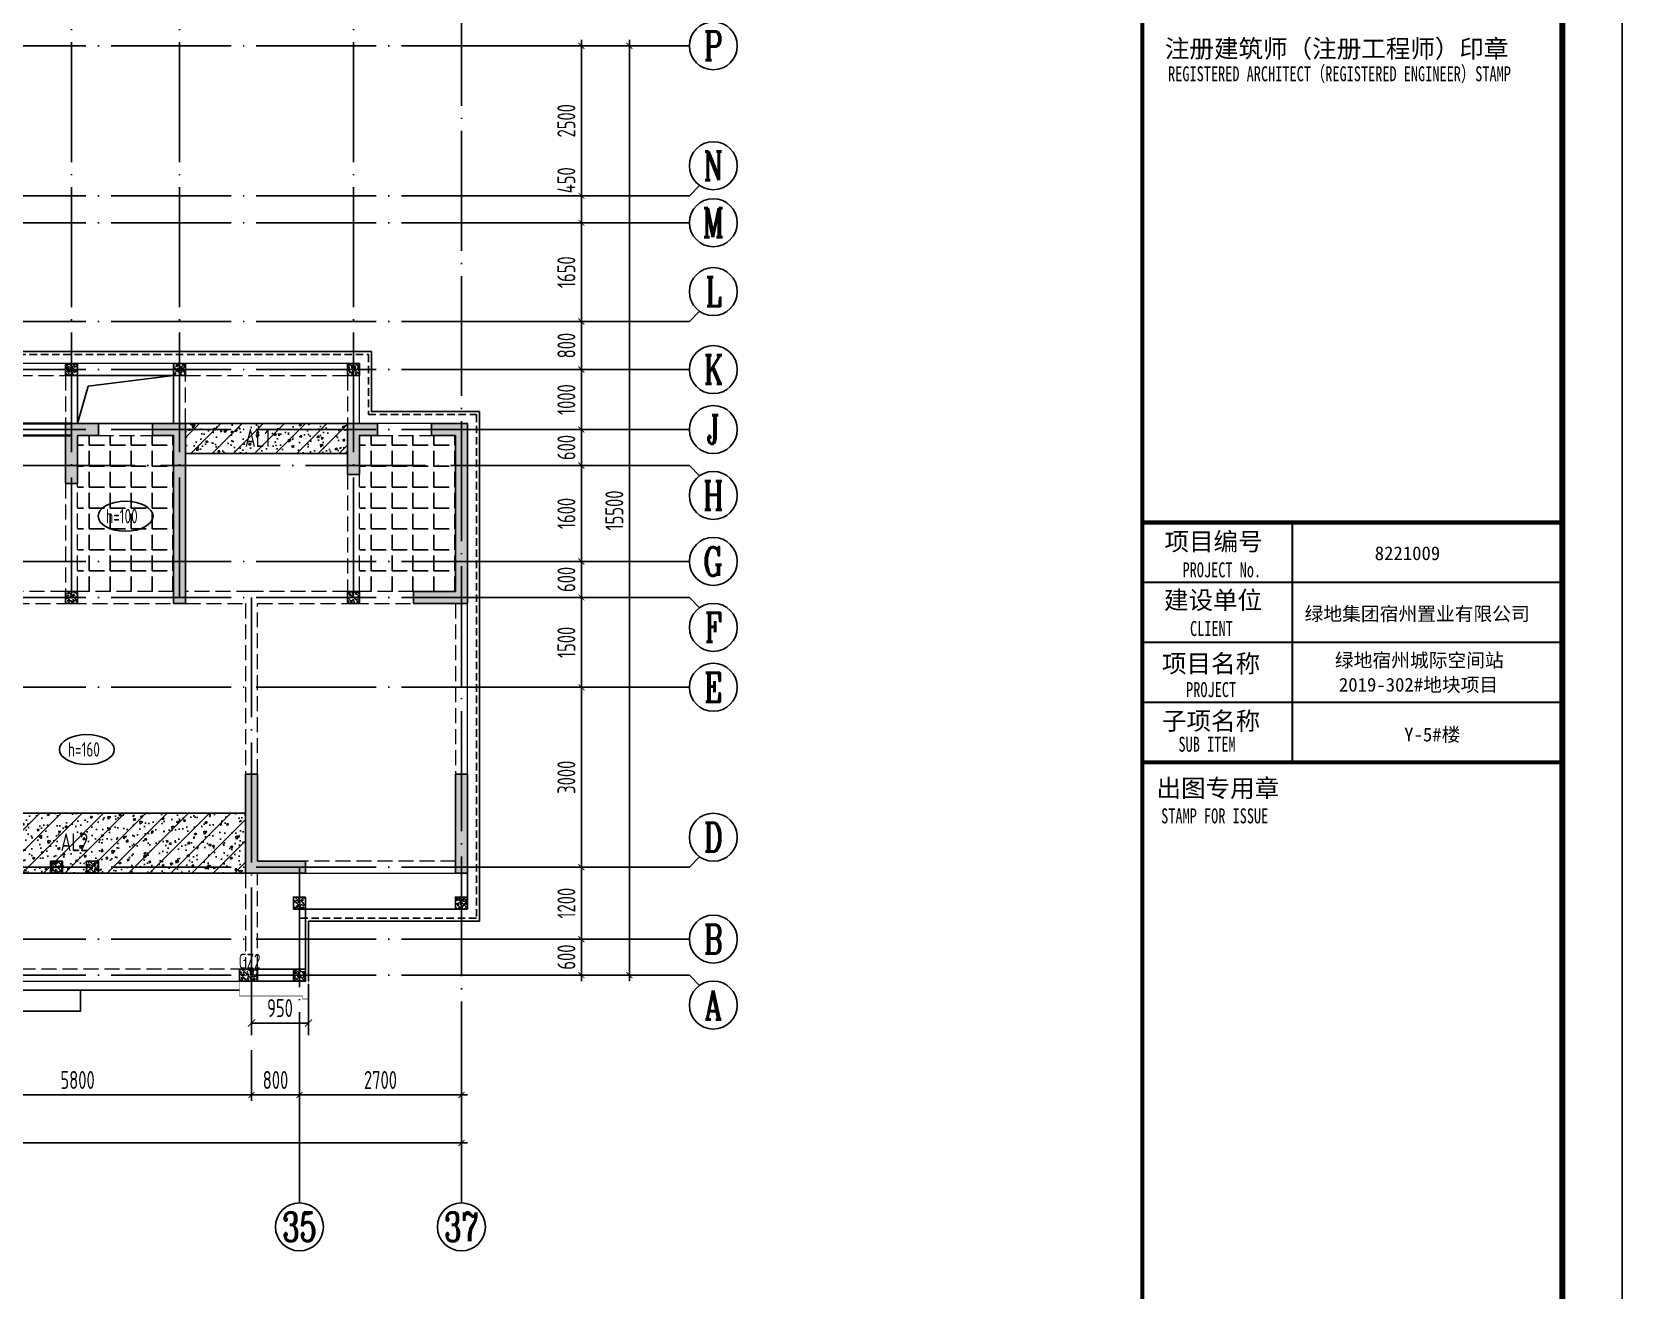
# Model space of a CAD drawing. Extents: x -668857 to 185752, y -270966 to 286822.
# Drawn here: x -162254 to -135737, y 121035 to 142026 of the extents above; entities that cross this region are included whole.
import ezdxf
from ezdxf.enums import TextEntityAlignment as Align

# ---------------------------------------------------------------- set-up
doc = ezdxf.new("R2010")
doc.units = 0
doc.header["$LTSCALE"] = 1000
for name, pattern in [('DASH', [0.35, 0.25, -0.1]), ('DASHED', [0.75, 0.5, -0.25]), ('DOTE', [2.42, 2, -0.2, 0.02, -0.2]), ('HIDDEN', [0.375, 0.25, -0.125])]:
    doc.linetypes.add(name, pattern=pattern)
doc.layers.get('0').update_dxf_attribs({"linetype": 'CONTINUOUS'})
doc.layers.get('DEFPOINTS').update_dxf_attribs({"linetype": 'CONTINUOUS'})
for name, color, linetype in [('-TK', 7, 'CONTINUOUS'), ('A-AXIS', 1, 'CONTINUOUS'), ('A-DOTE', 10, 'DOTE'), ('AXIS_NUM', 7, 'CONTINUOUS'), ('BEAM', 4, 'DASHED'), ('BEAM_CON', 4, 'CONTINUOUS'), ('ROOF', 183, 'CONTINUOUS'), ('S-B板填充', 251, 'CONTINUOUS'), ('S-B板标注', 3, 'CONTINUOUS'), ('S-B板边线', 2, 'CONTINUOUS'), ('S-D洞口', 4, 'CONTINUOUS'), ('S-L主梁线', 4, 'DASH'), ('S-Q墙填充', 252, 'CONTINUOUS'), ('S-Q墙实线', 6, 'CONTINUOUS'), ('S-Q墙标注', 3, 'CONTINUOUS'), ('S-Y一般标注', 3, 'CONTINUOUS'), ('S-板正筋', 2, 'CONTINUOUS'), ('S-构造柱', 212, 'CONTINUOUS'), ('S-构造柱编号', 130, 'CONTINUOUS'), ('TEXT', 2, 'CONTINUOUS'), ('图签文字', 4, 'CONTINUOUS'), ('看线', 251, 'CONTINUOUS')]:
    doc.layers.add(name, color=color, linetype=linetype)
doc.layers.add('图框', color=9, linetype='CONTINUOUS', lineweight=18)
doc.layers.add('图签', color=147, linetype='CONTINUOUS', lineweight=18)
doc.layers.add('配箍校核', color=34, linetype='CONTINUOUS', plot=False)
doc.styles.add('TSSD_Axis', font='complex.shx', dxfattribs={"width": 0.7, "bigfont": 'hztxt.shx'})
doc.styles.add('TSSD_DIMENSION', font='Tssdeng.shx', dxfattribs={"width": 0.7, "bigfont": 'tssdchn.shx'})
doc.styles.add('TSSD_REIN', font='tssdeng.shx', dxfattribs={"width": 0.7, "height": 300, "bigfont": 'tssdchn.shx'})
doc.styles.add('宋体', font='', dxfattribs={"height": 50})
doc.styles.add('建筑图签-1', font='simhei.ttf', dxfattribs={"width": 0.7})
doc.styles.add('结构文字', font='zstxt.shx', dxfattribs={"width": 0.7, "bigfont": 'zshz.shx'})
doc.styles.get('宋体').set_extended_font_data('SimSun')
doc.dimstyles.new('STRUCK', dxfattribs={"dimtxt": 400, "dimasz": 121, "dimexe": 200, "dimexo": 150, "dimgap": 115, "dimtad": 1, "dimdec": 0, "dimdsep": 46, "dimtxsty": '结构文字', "dimblk": 'ARCHTICK', "dimcen": 400, "dimclrd": 3, "dimclre": 3, "dimclrt": 7, "dimadec": 0, "dimazin": 0, "dimtfac": 1, "dimtdec": 0, "dimtix": 1, "dimtmove": 2, "dimatfit": 3, "dimldrblk": '_DIMX', "dimfxl": 1, "dimtolj": 1, "dimtzin": 0, "dimarcsym": 0})
doc.dimstyles.new('TSSD_100_100', dxfattribs={"dimtxt": 300, "dimasz": 100, "dimexe": 100, "dimexo": 250, "dimgap": 100, "dimtad": 1, "dimdec": 0, "dimzin": 0, "dimdsep": 46, "dimtxsty": 'TSSD_DIMENSION', "dimblk": 'ARCHTICK', "dimcen": 0, "dimdle": 100, "dimclrt": 7, "dimadec": 0, "dimazin": 0, "dimtfac": 1, "dimtdec": 0, "dimtix": 1, "dimtmove": 2, "dimatfit": 3, "dimldrblk": 'ARCHTICK', "dimfxl": 1, "dimtolj": 1, "dimtzin": 0, "dimarcsym": 0})

# ---------------------------------------------------------------- blocks, each defined once
blk = doc.blocks.new('_ArchTick')
at = {"color": 0, "linetype": 'ByBlock', "const_width": 0.15}
blk.add_lwpolyline([(-0.5, -0.5), (0.5, 0.5)], dxfattribs=at)
blk = doc.blocks.new('*D131')
at = {"layer": 'DEFPOINTS', "color": 0, "transparency": 16777216}
for p in [(45300, 3600), (51100, 3600), (51100, 2600)]:
    blk.add_point(p, dxfattribs=at)
at = {"layer": 'S-Y一般标注', "color": 0, "lineweight": -2, "transparency": 16777216}
for p, q in [((45300, 3350), (45300, 2500)), ((51100, 3350), (51100, 2500)), ((45200, 2600), (51200, 2600))]:
    blk.add_line(p, q, dxfattribs=at)
at = {"layer": 'S-Y一般标注', "color": 0, "lineweight": -2, "transparency": 16777216, "xscale": 100, "yscale": 100, "zscale": 100, "rotation": 180}
blk.add_blockref('_ArchTick', (45300, 2600), dxfattribs=at)
at = {"layer": 'S-Y一般标注', "color": 0, "lineweight": -2, "transparency": 16777216, "xscale": 100, "yscale": 100, "zscale": 100}
blk.add_blockref('_ArchTick', (51100, 2600), dxfattribs=at)
at = {"layer": 'S-Y一般标注', "color": 7, "transparency": 16777216, "insert": (48200, 2850), "char_height": 300, "attachment_point": 5, "style": 'TSSD_DIMENSION'}
blk.add_mtext('\\A1;5800', dxfattribs=at)
blk = doc.blocks.new('ts_axno')
at = {"color": 0, "linetype": 'ByBlock', "lineweight": -2}
blk.add_circle((0, 0), 0.5, dxfattribs=at)
at = {"color": 0, "linetype": 'ByBlock', "lineweight": -2, "style": 'TSSD_Axis', "width": 0.7}
blk.add_attdef('A', text='', height=0.6, dxfattribs=at).set_placement((0, 0), align=Align.MIDDLE_CENTER)
blk = doc.blocks.new('*D132')
at = {"layer": 'DEFPOINTS', "color": 0, "transparency": 16777216}
for p in [(51100, 3600), (51900, 3600), (51900, 2600)]:
    blk.add_point(p, dxfattribs=at)
at = {"layer": 'S-Y一般标注', "color": 0, "lineweight": -2, "transparency": 16777216}
for p, q in [((51100, 3350), (51100, 2500)), ((51900, 3350), (51900, 2500)), ((51000, 2600), (52000, 2600))]:
    blk.add_line(p, q, dxfattribs=at)
at = {"layer": 'S-Y一般标注', "color": 0, "lineweight": -2, "transparency": 16777216, "xscale": 100, "yscale": 100, "zscale": 100, "rotation": 180}
blk.add_blockref('_ArchTick', (51100, 2600), dxfattribs=at)
at = {"layer": 'S-Y一般标注', "color": 0, "lineweight": -2, "transparency": 16777216, "xscale": 100, "yscale": 100, "zscale": 100}
blk.add_blockref('_ArchTick', (51900, 2600), dxfattribs=at)
at = {"layer": 'S-Y一般标注', "color": 7, "transparency": 16777216, "insert": (51500, 2850), "char_height": 300, "attachment_point": 5, "style": 'TSSD_DIMENSION'}
blk.add_mtext('\\A1;800', dxfattribs=at)
blk = doc.blocks.new('*D133')
at = {"layer": 'DEFPOINTS', "color": 0, "transparency": 16777216}
for p in [(51900, 3600), (54600, 3600), (54600, 2600)]:
    blk.add_point(p, dxfattribs=at)
at = {"layer": 'S-Y一般标注', "color": 0, "lineweight": -2, "transparency": 16777216}
for p, q in [((51900, 3350), (51900, 2500)), ((54600, 3350), (54600, 2500)), ((51800, 2600), (54700, 2600))]:
    blk.add_line(p, q, dxfattribs=at)
at = {"layer": 'S-Y一般标注', "color": 0, "lineweight": -2, "transparency": 16777216, "xscale": 100, "yscale": 100, "zscale": 100, "rotation": 180}
blk.add_blockref('_ArchTick', (51900, 2600), dxfattribs=at)
at = {"layer": 'S-Y一般标注', "color": 0, "lineweight": -2, "transparency": 16777216, "xscale": 100, "yscale": 100, "zscale": 100}
blk.add_blockref('_ArchTick', (54600, 2600), dxfattribs=at)
at = {"layer": 'S-Y一般标注', "color": 7, "transparency": 16777216, "insert": (53250, 2850), "char_height": 300, "attachment_point": 5, "style": 'TSSD_DIMENSION'}
blk.add_mtext('\\A1;2700', dxfattribs=at)
blk = doc.blocks.new('*D134')
at = {"layer": 'DEFPOINTS', "color": 0, "transparency": 16777216}
for p in [(4600, 3600), (54600, 3600), (54600, 1800)]:
    blk.add_point(p, dxfattribs=at)
at = {"layer": 'S-Y一般标注', "color": 0, "lineweight": -2, "transparency": 16777216}
for p, q in [((4600, 3350), (4600, 1700)), ((54600, 3350), (54600, 1700)), ((4500, 1800), (54700, 1800))]:
    blk.add_line(p, q, dxfattribs=at)
at = {"layer": 'S-Y一般标注', "color": 0, "lineweight": -2, "transparency": 16777216, "xscale": 100, "yscale": 100, "zscale": 100, "rotation": 180}
blk.add_blockref('_ArchTick', (4600, 1800), dxfattribs=at)
at = {"layer": 'S-Y一般标注', "color": 0, "lineweight": -2, "transparency": 16777216, "xscale": 100, "yscale": 100, "zscale": 100}
blk.add_blockref('_ArchTick', (54600, 1800), dxfattribs=at)
at = {"layer": 'S-Y一般标注', "color": 7, "transparency": 16777216, "insert": (29600, 2050), "char_height": 300, "attachment_point": 5, "style": 'TSSD_DIMENSION'}
blk.add_mtext('\\A1;50000', dxfattribs=at)
blk = doc.blocks.new('*D139')
at = {"layer": 'DEFPOINTS', "color": 0, "transparency": 16777216}
for p in [(55600, 5200), (56600, 5200), (55600, 4600)]:
    blk.add_point(p, dxfattribs=at)
at = {"layer": 'S-Y一般标注', "color": 0, "lineweight": -2, "transparency": 16777216}
for p, q in [((55850, 5200), (56700, 5200)), ((56600, 5200), (56600, 5300)), ((56600, 4600), (56600, 5200)), ((55850, 4600), (56700, 4600)), ((56600, 4600), (56600, 4500))]:
    blk.add_line(p, q, dxfattribs=at)
at = {"layer": 'S-Y一般标注', "color": 0, "lineweight": -2, "transparency": 16777216, "xscale": 100, "yscale": 100, "zscale": 100}
for p, rotation in [((56600, 5200), 270), ((56600, 4600), 90)]:
    blk.add_blockref('_ArchTick', p, dxfattribs=dict(at, rotation=rotation))
at = {"layer": 'S-Y一般标注', "color": 7, "transparency": 16777216, "insert": (56350, 4900), "char_height": 300, "attachment_point": 5, "rotation": 90, "style": 'TSSD_DIMENSION'}
blk.add_mtext('\\A1;600', dxfattribs=at)
blk = doc.blocks.new('*D140')
at = {"layer": 'DEFPOINTS', "color": 0, "transparency": 16777216}
for p in [(55600, 10900), (56600, 10900), (55600, 9400)]:
    blk.add_point(p, dxfattribs=at)
at = {"layer": 'S-Y一般标注', "color": 0, "lineweight": -2, "transparency": 16777216}
for p, q in [((55850, 10900), (56700, 10900)), ((56600, 9300), (56600, 11000)), ((55850, 9400), (56700, 9400))]:
    blk.add_line(p, q, dxfattribs=at)
at = {"layer": 'S-Y一般标注', "color": 0, "lineweight": -2, "transparency": 16777216, "xscale": 100, "yscale": 100, "zscale": 100}
for p, rotation in [((56600, 10900), 90), ((56600, 9400), 270)]:
    blk.add_blockref('_ArchTick', p, dxfattribs=dict(at, rotation=rotation))
at = {"layer": 'S-Y一般标注', "color": 7, "transparency": 16777216, "insert": (56350, 10150), "char_height": 300, "attachment_point": 5, "rotation": 90, "style": 'TSSD_DIMENSION'}
blk.add_mtext('\\A1;1500', dxfattribs=at)
blk = doc.blocks.new('*D141')
at = {"layer": 'DEFPOINTS', "color": 0, "transparency": 16777216}
for p in [(55600, 11500), (56600, 11500), (55600, 10900)]:
    blk.add_point(p, dxfattribs=at)
at = {"layer": 'S-Y一般标注', "color": 0, "lineweight": -2, "transparency": 16777216}
for p, q in [((55850, 11500), (56700, 11500)), ((56600, 11500), (56600, 11600)), ((56600, 10900), (56600, 11500)), ((55850, 10900), (56700, 10900)), ((56600, 10900), (56600, 10800))]:
    blk.add_line(p, q, dxfattribs=at)
at = {"layer": 'S-Y一般标注', "color": 0, "lineweight": -2, "transparency": 16777216, "xscale": 100, "yscale": 100, "zscale": 100}
for p, rotation in [((56600, 11500), 270), ((56600, 10900), 90)]:
    blk.add_blockref('_ArchTick', p, dxfattribs=dict(at, rotation=rotation))
at = {"layer": 'S-Y一般标注', "color": 7, "transparency": 16777216, "insert": (56350, 11200), "char_height": 300, "attachment_point": 5, "rotation": 90, "style": 'TSSD_DIMENSION'}
blk.add_mtext('\\A1;600', dxfattribs=at)
blk = doc.blocks.new('*D142')
at = {"layer": 'DEFPOINTS', "color": 0, "transparency": 16777216}
for p in [(55600, 13100), (56600, 13100), (55600, 11500)]:
    blk.add_point(p, dxfattribs=at)
at = {"layer": 'S-Y一般标注', "color": 0, "lineweight": -2, "transparency": 16777216}
for p, q in [((55850, 13100), (56700, 13100)), ((56600, 11400), (56600, 13200)), ((55850, 11500), (56700, 11500))]:
    blk.add_line(p, q, dxfattribs=at)
at = {"layer": 'S-Y一般标注', "color": 0, "lineweight": -2, "transparency": 16777216, "xscale": 100, "yscale": 100, "zscale": 100}
for p, rotation in [((56600, 13100), 90), ((56600, 11500), 270)]:
    blk.add_blockref('_ArchTick', p, dxfattribs=dict(at, rotation=rotation))
at = {"layer": 'S-Y一般标注', "color": 7, "transparency": 16777216, "insert": (56350, 12300), "char_height": 300, "attachment_point": 5, "rotation": 90, "style": 'TSSD_DIMENSION'}
blk.add_mtext('\\A1;1600', dxfattribs=at)
blk = doc.blocks.new('*D143')
at = {"layer": 'DEFPOINTS', "color": 0, "transparency": 16777216}
for p in [(55600, 13700), (56600, 13700), (55600, 13100)]:
    blk.add_point(p, dxfattribs=at)
at = {"layer": 'S-Y一般标注', "color": 0, "lineweight": -2, "transparency": 16777216}
for p, q in [((56600, 13700), (56600, 13800)), ((55850, 13700), (56700, 13700)), ((56600, 13100), (56600, 13700)), ((55850, 13100), (56700, 13100)), ((56600, 13100), (56600, 13000))]:
    blk.add_line(p, q, dxfattribs=at)
at = {"layer": 'S-Y一般标注', "color": 0, "lineweight": -2, "transparency": 16777216, "xscale": 100, "yscale": 100, "zscale": 100}
for p, rotation in [((56600, 13700), 270), ((56600, 13100), 90)]:
    blk.add_blockref('_ArchTick', p, dxfattribs=dict(at, rotation=rotation))
at = {"layer": 'S-Y一般标注', "color": 7, "transparency": 16777216, "insert": (56350, 13400), "char_height": 300, "attachment_point": 5, "rotation": 90, "style": 'TSSD_DIMENSION'}
blk.add_mtext('\\A1;600', dxfattribs=at)
blk = doc.blocks.new('*D144')
at = {"layer": 'DEFPOINTS', "color": 0, "transparency": 16777216}
for p in [(55600, 14700), (56600, 14700), (55600, 13700)]:
    blk.add_point(p, dxfattribs=at)
at = {"layer": 'S-Y一般标注', "color": 0, "lineweight": -2, "transparency": 16777216}
for p, q in [((55850, 14700), (56700, 14700)), ((56600, 13600), (56600, 14800)), ((55850, 13700), (56700, 13700))]:
    blk.add_line(p, q, dxfattribs=at)
at = {"layer": 'S-Y一般标注', "color": 0, "lineweight": -2, "transparency": 16777216, "xscale": 100, "yscale": 100, "zscale": 100}
for p, rotation in [((56600, 14700), 90), ((56600, 13700), 270)]:
    blk.add_blockref('_ArchTick', p, dxfattribs=dict(at, rotation=rotation))
at = {"layer": 'S-Y一般标注', "color": 7, "transparency": 16777216, "insert": (56350, 14200), "char_height": 300, "attachment_point": 5, "rotation": 90, "style": 'TSSD_DIMENSION'}
blk.add_mtext('\\A1;1000', dxfattribs=at)
blk = doc.blocks.new('*D145')
at = {"layer": 'DEFPOINTS', "color": 0, "transparency": 16777216}
for p in [(55600, 20100), (57400, 20100), (55600, 4600)]:
    blk.add_point(p, dxfattribs=at)
at = {"layer": 'S-Y一般标注', "color": 0, "lineweight": -2, "transparency": 16777216}
for p, q in [((57400, 4500), (57400, 20200)), ((55850, 20100), (57500, 20100)), ((55850, 4600), (57500, 4600))]:
    blk.add_line(p, q, dxfattribs=at)
at = {"layer": 'S-Y一般标注', "color": 0, "lineweight": -2, "transparency": 16777216, "xscale": 100, "yscale": 100, "zscale": 100}
for p, rotation in [((57400, 20100), 90), ((57400, 4600), 270)]:
    blk.add_blockref('_ArchTick', p, dxfattribs=dict(at, rotation=rotation))
at = {"layer": 'S-Y一般标注', "color": 7, "transparency": 16777216, "insert": (57150, 12350), "char_height": 300, "attachment_point": 5, "rotation": 90, "style": 'TSSD_DIMENSION'}
blk.add_mtext('\\A1;15500', dxfattribs=at)
blk = doc.blocks.new('*D146')
at = {"layer": 'DEFPOINTS', "color": 0, "transparency": 16777216}
for p in [(55600, 15500), (56600, 15500), (55600, 14700)]:
    blk.add_point(p, dxfattribs=at)
at = {"layer": 'S-Y一般标注', "color": 0, "lineweight": -2, "transparency": 16777216}
for p, q in [((55850, 15500), (56700, 15500)), ((56600, 14600), (56600, 15600)), ((55850, 14700), (56700, 14700))]:
    blk.add_line(p, q, dxfattribs=at)
at = {"layer": 'S-Y一般标注', "color": 0, "lineweight": -2, "transparency": 16777216, "xscale": 100, "yscale": 100, "zscale": 100}
for p, rotation in [((56600, 15500), 90), ((56600, 14700), 270)]:
    blk.add_blockref('_ArchTick', p, dxfattribs=dict(at, rotation=rotation))
at = {"layer": 'S-Y一般标注', "color": 7, "transparency": 16777216, "insert": (56350, 15100), "char_height": 300, "attachment_point": 5, "rotation": 90, "style": 'TSSD_DIMENSION'}
blk.add_mtext('\\A1;800', dxfattribs=at)
blk = doc.blocks.new('*D147')
at = {"layer": 'DEFPOINTS', "color": 0, "transparency": 16777216}
for p in [(55600, 17600), (56600, 17600), (55600, 17150)]:
    blk.add_point(p, dxfattribs=at)
at = {"layer": 'S-Y一般标注', "color": 0, "lineweight": -2, "transparency": 16777216}
for p, q in [((55850, 17600), (56700, 17600)), ((56600, 17050), (56600, 17700)), ((55850, 17150), (56700, 17150))]:
    blk.add_line(p, q, dxfattribs=at)
at = {"layer": 'S-Y一般标注', "color": 0, "lineweight": -2, "transparency": 16777216, "xscale": 100, "yscale": 100, "zscale": 100}
for p, rotation in [((56600, 17600), 90), ((56600, 17150), 270)]:
    blk.add_blockref('_ArchTick', p, dxfattribs=dict(at, rotation=rotation))
at = {"layer": 'S-Y一般标注', "color": 7, "transparency": 16777216, "insert": (56350, 17858), "char_height": 300, "attachment_point": 5, "rotation": 90, "style": 'TSSD_DIMENSION'}
blk.add_mtext('\\A1;450', dxfattribs=at)
blk = doc.blocks.new('*D148')
at = {"layer": 'DEFPOINTS', "color": 0, "transparency": 16777216}
for p in [(55600, 20100), (56600, 20100), (55600, 17600)]:
    blk.add_point(p, dxfattribs=at)
at = {"layer": 'S-Y一般标注', "color": 0, "lineweight": -2, "transparency": 16777216}
for p, q in [((56600, 17500), (56600, 20200)), ((55850, 20100), (56700, 20100)), ((55850, 17600), (56700, 17600))]:
    blk.add_line(p, q, dxfattribs=at)
at = {"layer": 'S-Y一般标注', "color": 0, "lineweight": -2, "transparency": 16777216, "xscale": 100, "yscale": 100, "zscale": 100}
for p, rotation in [((56600, 20100), 90), ((56600, 17600), 270)]:
    blk.add_blockref('_ArchTick', p, dxfattribs=dict(at, rotation=rotation))
at = {"layer": 'S-Y一般标注', "color": 7, "transparency": 16777216, "insert": (56350, 18850), "char_height": 300, "attachment_point": 5, "rotation": 90, "style": 'TSSD_DIMENSION'}
blk.add_mtext('\\A1;2500', dxfattribs=at)
blk = doc.blocks.new('*D149')
at = {"layer": 'DEFPOINTS', "color": 0, "transparency": 16777216}
for p in [(55600, 6400), (56600, 6400), (55600, 5200)]:
    blk.add_point(p, dxfattribs=at)
at = {"layer": 'S-Y一般标注', "color": 0, "lineweight": -2, "transparency": 16777216}
for p, q in [((55850, 6400), (56700, 6400)), ((56600, 5100), (56600, 6500)), ((55850, 5200), (56700, 5200))]:
    blk.add_line(p, q, dxfattribs=at)
at = {"layer": 'S-Y一般标注', "color": 0, "lineweight": -2, "transparency": 16777216, "xscale": 100, "yscale": 100, "zscale": 100}
for p, rotation in [((56600, 6400), 90), ((56600, 5200), 270)]:
    blk.add_blockref('_ArchTick', p, dxfattribs=dict(at, rotation=rotation))
at = {"layer": 'S-Y一般标注', "color": 7, "transparency": 16777216, "insert": (56350, 5800), "char_height": 300, "attachment_point": 5, "rotation": 90, "style": 'TSSD_DIMENSION'}
blk.add_mtext('\\A1;1200', dxfattribs=at)
blk = doc.blocks.new('*D150')
at = {"layer": 'DEFPOINTS', "color": 0, "transparency": 16777216}
for p in [(55600, 9400), (56600, 9400), (55600, 6400)]:
    blk.add_point(p, dxfattribs=at)
at = {"layer": 'S-Y一般标注', "color": 0, "lineweight": -2, "transparency": 16777216}
for p, q in [((55850, 9400), (56700, 9400)), ((56600, 6300), (56600, 9500)), ((55850, 6400), (56700, 6400))]:
    blk.add_line(p, q, dxfattribs=at)
at = {"layer": 'S-Y一般标注', "color": 0, "lineweight": -2, "transparency": 16777216, "xscale": 100, "yscale": 100, "zscale": 100}
for p, rotation in [((56600, 9400), 90), ((56600, 6400), 270)]:
    blk.add_blockref('_ArchTick', p, dxfattribs=dict(at, rotation=rotation))
at = {"layer": 'S-Y一般标注', "color": 7, "transparency": 16777216, "insert": (56350, 7900), "char_height": 300, "attachment_point": 5, "rotation": 90, "style": 'TSSD_DIMENSION'}
blk.add_mtext('\\A1;3000', dxfattribs=at)
blk = doc.blocks.new('*D151')
at = {"layer": 'DEFPOINTS', "color": 0, "transparency": 16777216}
for p in [(55600, 17150), (56600, 17150), (55600, 15500)]:
    blk.add_point(p, dxfattribs=at)
at = {"layer": 'S-Y一般标注', "color": 0, "lineweight": -2, "transparency": 16777216}
for p, q in [((56600, 15400), (56600, 17250)), ((55850, 17150), (56700, 17150)), ((55850, 15500), (56700, 15500))]:
    blk.add_line(p, q, dxfattribs=at)
at = {"layer": 'S-Y一般标注', "color": 0, "lineweight": -2, "transparency": 16777216, "xscale": 100, "yscale": 100, "zscale": 100}
for p, rotation in [((56600, 17150), 90), ((56600, 15500), 270)]:
    blk.add_blockref('_ArchTick', p, dxfattribs=dict(at, rotation=rotation))
at = {"layer": 'S-Y一般标注', "color": 7, "transparency": 16777216, "insert": (56350, 16325), "char_height": 300, "attachment_point": 5, "rotation": 90, "style": 'TSSD_DIMENSION'}
blk.add_mtext('\\A1;1650', dxfattribs=at)
blk = doc.blocks.new('20210729.03492876')
at = {"color": 30, "const_width": 8}
blk.add_lwpolyline([(47750, 500), (47750, 200), (47650, 200), (47650, 250), (46600, 250), (46600, 500)], dxfattribs=at)
at = {"layer": '看线', "color": 201, "linetype": 'HIDDEN', "ltscale": 0.5}
blk.add_lwpolyline([(40250, 13200), (40250, 11750), (42350, 11750), (42350, 10950), (48750, 10950), (48750, 9950), (50550, 9950), (50550, 1550), (47600, 1550)], dxfattribs=at)
at = {"layer": '看线', "color": 201}
blk.add_lwpolyline([(40300, 13200), (40300, 11800), (42400, 11800), (42400, 11000), (48800, 11000), (48800, 10000), (50600, 10000), (50600, 1500), (47750, 1500)], dxfattribs=at)
at = {"layer": '看线', "color": 202, "ltscale": 0.5}
for points in [[(47750, 1500), (47750, 500)], [(43950, 350), (43950, 0), (41950, 0), (41950, 350)], [(46600, 350), (41950, 350)]]:
    blk.add_lwpolyline(points, dxfattribs=at)
blk = doc.blocks.new('20210729.04150611')
at = {"layer": 'S-B板边线'}
blk.add_lwpolyline([(15045, -31892), (15045, -31893), (15845, -31893), (15845, -30693), (18545, -30693), (18545, -30093)], dxfattribs=at)
blk = doc.blocks.new('20210807.15313138')
at = {"layer": 'S-Q墙填充'}
h = blk.add_hatch(color=252, dxfattribs=at)
h.dxf.hatch_style = 1
h.paths.add_polyline_path([(104416, 66140), (104416, 65140), (104616, 65140), (104616, 65940), (104966, 65940), (104966, 66140)])
h = blk.add_hatch(color=252, dxfattribs=at)
h.dxf.hatch_style = 1
h.paths.add_polyline_path([(106416, 66140), (105866, 66140), (105866, 65940), (106216, 65940), (106216, 63140), (106416, 63140)])
h = blk.add_hatch(color=252, dxfattribs=at)
h.dxf.hatch_style = 1
h.paths.add_polyline_path([(109116, 66140), (109116, 65290), (109316, 65290), (109316, 65940), (109616, 65940), (109616, 66140)])
h = blk.add_hatch(color=252, dxfattribs=at)
h.dxf.hatch_style = 1
h.paths.add_polyline_path([(110916, 63340), (110216, 63340), (110216, 63140), (111116, 63140), (111116, 66140), (110516, 66140), (110516, 65940), (110916, 65940)])
h = blk.add_hatch(color=252, dxfattribs=at)
h.dxf.hatch_style = 1
h.paths.add_polyline_path([(107416, 60290), (107616, 60290), (107616, 58840), (108316, 58840), (108416, 58840), (108416, 58640), (108316, 58640), (107416, 58640)])
h = blk.add_hatch(color=252, dxfattribs=at)
h.dxf.hatch_style = 1
h.paths.add_polyline_path([(111116, 58640), (111116, 60290), (110916, 60290), (110916, 58640)])
at = {"layer": 'BEAM_CON'}
for p, q in [((107616, 57040), (108416, 57040)), ((108416, 57040), (108416, 56840)), ((107616, 56840), (108416, 56840))]:
    blk.add_line(p, q, dxfattribs=at)
at = {"layer": 'S-D洞口', "color": 5}
blk.add_lwpolyline([(104616, 66140), (106216, 66140), (106216, 66940), (104616, 66940), (104616, 66140), (104793, 66762), (106216, 66940)], dxfattribs=at)
at = {"layer": 'S-L主梁线', "linetype": 'ByBlock', "lineweight": 18}
for p, q in [((104516, 67140), (102916, 67140)), ((106316, 67140), (104516, 67140)), ((109316, 67140), (106316, 67140)), ((109316, 66140), (109316, 67140)), ((104616, 66940), (106216, 66940)), ((104616, 66140), (104616, 66940)), ((106216, 66940), (106216, 66140)), ((105866, 66140), (104966, 66140)), ((110516, 66140), (109616, 66140)), ((111116, 60290), (111116, 63140)), ((108416, 58640), (110916, 58640)), ((101616, 56840), (107616, 56840))]:
    blk.add_line(p, q, dxfattribs=at)
at = {"layer": 'S-L主梁线', "linetype": 'DASH', "lineweight": 18}
for p, q in [((102916, 66940), (104416, 66940)), ((104416, 66940), (104416, 66140)), ((106416, 66940), (109116, 66940)), ((106416, 66140), (106416, 66940)), ((109116, 66940), (109116, 66140)), ((104966, 65940), (105866, 65940)), ((109616, 65940), (110516, 65940)), ((109116, 65290), (109116, 63340)), ((109316, 63340), (109316, 65290)), ((104416, 65140), (104416, 63340)), ((104616, 63340), (104616, 65140)), ((104416, 63340), (101816, 63340)), ((101816, 63140), (104516, 63140)), ((104516, 63140), (106216, 63140)), ((106216, 63340), (104616, 63340)), ((107516, 63340), (106416, 63340)), ((106416, 63140), (107416, 63140)), ((107416, 63140), (107416, 60290)), ((109116, 63340), (107516, 63340)), ((107616, 63140), (109216, 63140)), ((107616, 60290), (107616, 63140)), ((109216, 63140), (110216, 63140)), ((110216, 63340), (109316, 63340)), ((110916, 63140), (110916, 60290)), ((107416, 58640), (107416, 57040)), ((107616, 57040), (107616, 58640)), ((110916, 58840), (108416, 58840)), ((107416, 57040), (101816, 57040))]:
    blk.add_line(p, q, dxfattribs=at)
at = {"layer": 'S-Q墙实线'}
for points in [[(104416, 66140), (104416, 65140), (104616, 65140), (104616, 65940), (104966, 65940), (104966, 66140)], [(106416, 66140), (105866, 66140), (105866, 65940), (106216, 65940), (106216, 63140), (106416, 63140)], [(109116, 66140), (109116, 65290), (109316, 65290), (109316, 65940), (109616, 65940), (109616, 66140)], [(110916, 63340), (110216, 63340), (110216, 63140), (111116, 63140), (111116, 66140), (110516, 66140), (110516, 65940), (110916, 65940)], [(111116, 58640), (111116, 60290), (110916, 60290), (110916, 58640)]]:
    blk.add_lwpolyline(points, close=True, dxfattribs=at)
blk.add_lwpolyline([(108316, 58840), (108416, 58840), (108416, 58640), (108316, 58640), (107416, 58640), (107416, 60290), (107616, 60290), (107616, 58840), (108316, 58840)], dxfattribs=at)
blk = doc.blocks.new('20210730.02141516')
at = {"layer": 'S-构造柱'}
h = blk.add_hatch(dxfattribs=at)
h.set_pattern_fill('ARMORED', color=256, scale=15, angle=-90, style=0)
h.set_pattern_definition([(320, (-154189.41, 3278673.45), (-9.4128202, -107.5890274), [11.25, -123.75]), (265, (-154189.41, 3278673.45), (112.82882, 20.8127), [9, -99]), (10.4514, (-154190.19, 3278664.49), (103.4159313, -86.7764073), [9.5610285, -105.1713168]), (316.1842, (-154159.41, 3278673.45), (-24.827852, -160.0861573), [16.875, -185.625]), (6.6356, (-154161.48, 3278660.11), (146.117681, -140.199406), [14.341543, -157.75695]), (261.1842, (-154159.41, 3278673.45), (146.11779, -140.199292), [13.5, -148.5]), (291, (-154166.91, 3278658.45), (-60.3928336, -89.5360578), [11.25, -123.75]), (236, (-154166.91, 3278658.45), (108.7725068, -36.4972998), [9, -99]), (341.4514, (-154171.94, 3278650.99), (48.3795745, -126.0333943), [9.5610285, -105.1713168]), (307.5, (-154189.41, 3278673.454), (49.93407807, -1.8239783), [0, -97.8, 0, -100.5, 0, -99.375]), (277.5, (-154189.41, 3278673.454), (59.1617568, -39.4604306), [0, -57.3, 0, -95.55, 0, -37.875]), (237.5, (-154189.41, 3278706.904), (-3.38323076, -80.07336543), [0, -37.5, 0, -117, 0, -155.25]), (227.5, (-154189.41, 3278721.904), (15.0157473, -87.4779254), [0, -48.75, 0, -77.7, 0, -110.25]), (315, (-154189.41, 3278673.454), (53.0330086, 53.0330086), [])])
h.paths.add_polyline_path([(200, 200), (200, 0), (0, 0), (0, 200)])
blk.add_lwpolyline([(200, 200), (200, 0), (0, 0), (0, 200)], close=True, dxfattribs=at)
blk = doc.blocks.new('20210809.18224761')
at = {"layer": 'S-构造柱'}
h = blk.add_hatch(dxfattribs=at)
h.set_pattern_fill('ARMORED', color=256, scale=15, angle=-90, style=0)
h.set_pattern_definition([(320, (-154189.41, 3278673.45), (-9.4128202, -107.5890274), [11.25, -123.75]), (265, (-154189.41, 3278673.45), (112.82882, 20.8127), [9, -99]), (10.4514, (-154190.19, 3278664.49), (103.4159313, -86.7764073), [9.5610285, -105.1713168]), (316.1842, (-154159.41, 3278673.45), (-24.827852, -160.0861573), [16.875, -185.625]), (6.6356, (-154161.48, 3278660.11), (146.117681, -140.199406), [14.341543, -157.75695]), (261.1842, (-154159.41, 3278673.45), (146.11779, -140.199292), [13.5, -148.5]), (291, (-154166.91, 3278658.45), (-60.3928336, -89.5360578), [11.25, -123.75]), (236, (-154166.91, 3278658.45), (108.7725068, -36.4972998), [9, -99]), (341.4514, (-154171.94, 3278650.99), (48.3795745, -126.0333943), [9.5610285, -105.1713168]), (307.5, (-154189.41, 3278673.454), (49.93407807, -1.8239783), [0, -97.8, 0, -100.5, 0, -99.375]), (277.5, (-154189.41, 3278673.454), (59.1617568, -39.4604306), [0, -57.3, 0, -95.55, 0, -37.875]), (237.5, (-154189.41, 3278706.904), (-3.38323076, -80.07336543), [0, -37.5, 0, -117, 0, -155.25]), (227.5, (-154189.41, 3278721.904), (15.0157473, -87.4779254), [0, -48.75, 0, -77.7, 0, -110.25]), (315, (-154189.41, 3278673.454), (53.0330086, 53.0330086), [])])
h.paths.add_polyline_path([(300, 200), (300, 0), (0, 0), (0, 200)])
blk.add_lwpolyline([(300, 200), (300, 0), (0, 0), (0, 200)], close=True, dxfattribs=at)
blk = doc.blocks.new('20210809.18235135')
at = {"layer": '配箍校核'}
blk.add_blockref('20210809.18224761', (12, 0), dxfattribs=at)
at = {"layer": 'S-构造柱编号', "color": 2, "linetype": 'ByBlock', "style": 'TSSD_REIN', "width": 0.65}
blk.add_text('GZ2', height=250, dxfattribs=at).set_placement((0, 206, 0))
blk = doc.blocks.new('20210809.18285270')
at = {"layer": 'ROOF', "rotation": 359.9999999538236}
for p in [(43500, 10100), (45300, 10100), (48200, 10100), (43500, 6300), (48200, 6300), (47300, 1200), (50000, 1200), (47300, 0)]:
    blk.add_blockref('20210730.02141516', p, dxfattribs=at)
at = {"layer": 'ROOF'}
for p in [(43250, 1800), (43850, 1800)]:
    blk.add_blockref('20210730.02141516', p, dxfattribs=at)
at = {"layer": '配箍校核'}
blk.add_blockref('20210809.18235135', (46388, 0), dxfattribs=at)
blk = doc.blocks.new('*D2827')
at = {"layer": 'DEFPOINTS', "color": 0, "transparency": 16777216}
for p in [(-158591, 126291), (-157641, 126292), (-157641, 125491)]:
    blk.add_point(p, dxfattribs=at)
at = {"layer": 'S-Q墙标注', "color": 3, "lineweight": -2, "transparency": 16777216}
for p, q in [((-158591, 126141), (-158591, 125291)), ((-157641, 126142), (-157641, 125291)), ((-158591, 125491), (-157641, 125491))]:
    blk.add_line(p, q, dxfattribs=at)
at = {"layer": 'S-Q墙标注', "color": 3, "lineweight": -2, "transparency": 16777216, "xscale": 121, "yscale": 121, "zscale": 121, "rotation": 180}
blk.add_blockref('_ArchTick', (-158591, 125491), dxfattribs=at)
at = {"layer": 'S-Q墙标注', "color": 3, "lineweight": -2, "transparency": 16777216, "xscale": 121, "yscale": 121, "zscale": 121}
blk.add_blockref('_ArchTick', (-157641, 125491), dxfattribs=at)
at = {"layer": 'S-Q墙标注', "color": 7, "transparency": 16777216, "insert": (-158116, 125741), "char_height": 300, "attachment_point": 5, "style": 'TSSD_REIN'}
blk.add_mtext('\\A1;950', dxfattribs=at)
blk = doc.blocks.new('_DIMX')
blk.add_line((-150, 0), (150, 0))
at = {"const_width": 50}
blk.add_lwpolyline([(-70, -70), (70, 70)], dxfattribs=at)
blk = doc.blocks.new('A1')
blk.add_lwpolyline([(0, 59400), (0, 0), (84100, 0), (84100, 59400)], close=True)
at = {"const_width": 100}
blk.add_lwpolyline([(2500, 58400), (2500, 1000), (83100, 1000), (83100, 58400)], close=True, dxfattribs=at)
at = {"layer": '图框'}
for points, const_width in [([(76100, 1000), (76100, 58400)], 70), ([(76100, 36100), (83100, 36100)], 70), ([(76100, 36100), (83100, 36100)], 70), ([(78600, 32100), (78600, 36100)], 35), ([(76100, 35100), (83100, 35100)], 35), ([(76100, 34100), (83100, 34100)], 35), ([(76100, 33100), (83100, 33100)], 35), ([(83100, 32100), (76100, 32100)], 70)]:
    blk.add_lwpolyline(points, dxfattribs=dict(at, const_width=const_width))
at = {"layer": '图框', "style": '建筑图签-1', "width": 0.7}
for s, p in [('REGISTERED ARCHITECT（REGISTERED ENGINEER）STAMP', (76529, 43459)), ('PROJECT No.', (76770, 35185, -1799)), ('CLIENT', (76894, 34206)), ('PROJECT', (76829, 33187)), ('SUB ITEM', (76702, 32276)), ('STAMP FOR ISSUE', (76413, 31081))]:
    blk.add_text(s, height=250, dxfattribs=at).set_placement(p)
at = {"layer": '图签', "color": 2, "style": '宋体'}
for s, height, p in [('8221009', 229.3, (79974, 35472)), ('绿地集团宿州置业有限公司', 229.34, (78805, 34462)), ('绿地宿州城际空间站', 229.3, (79310, 33688)), ('2019-302#地块项目', 229.34, (79377, 33279)), ('Y-5#楼', 229.3, (80465, 32448))]:
    blk.add_text(s, height=height, dxfattribs=at).set_placement(p)
at = {"layer": '图签文字', "color": 7, "style": '建筑图签-1'}
for s, p in [('注册建筑师（注册工程师）印章', (76475, 43854)), ('项目编号', (76468, 35632)), ('建设单位', (76460, 34655)), ('项目名称', (76427, 33597)), ('子项名称', (76427, 32640)), ('出图专用章', (76336, 31518))]:
    blk.add_text(s, height=300, dxfattribs=at).set_placement(p)
blk = doc.blocks.new('20210726.16350016')
at = {"layer": 'A-AXIS'}
for p, q in [((55600, 20100), (58400, 20100)), ((58400, 17600), (58571.6, 17771.7)), ((55600, 17600), (58400, 17600)), ((55600, 17150), (58400, 17150)), ((58400, 15500), (58571.6, 15671.7)), ((55600, 15500), (58400, 15500)), ((55600, 14700), (58400, 14700)), ((55600, 13700), (58400, 13700)), ((55600, 13100.3), (58400, 13100.3)), ((58400, 13100.3), (58571.6, 12928.7)), ((55600, 11500), (58400, 11500)), ((55600, 10900), (58400, 10900)), ((58400, 10900), (58571.6, 10728.4)), ((55600, 9400), (58400, 9400)), ((55600, 6400), (58400, 6400)), ((58400, 6400), (58571.6, 6571.7)), ((55600, 5200), (58400, 5200)), ((55600, 4600), (58400, 4600)), ((58400, 4600), (58571.6, 4428.4)), ((51900, 3600), (51900, 800)), ((54600, 3600), (54600, 800))]:
    blk.add_line(p, q, dxfattribs=at)
at = {"layer": 'A-DOTE'}
for p, q in [((48100, 10900), (48100, 21100)), ((49900, 10900), (49900, 21100)), ((52800, 10900), (52800, 21100)), ((54600, 21100), (54600, 3600)), ((55600, 20100), (3600, 20100)), ((55600, 17600), (3600, 17600)), ((55600, 17150), (3600, 17150)), ((55600, 15500), (3600, 15500)), ((55600, 14700), (3600, 14700)), ((55600, 13700), (3600, 13700)), ((3600, 13100.3), (55600, 13100.3)), ((55600, 11500), (3600, 11500)), ((55600, 10900), (3600, 10900)), ((51100, 10900), (51100, 3600)), ((55600, 9400), (3600, 9400)), ((55600, 6400), (3600, 6400)), ((51900, 6400), (51900, 3600)), ((55600, 5200), (3600, 5200)), ((55600, 4600), (3600, 4600))]:
    blk.add_line(p, q, dxfattribs=at)
at = {"layer": 'A-AXIS'}
ref = blk.add_blockref('ts_axno', (58800, 20100), dxfattribs=dict(at, xscale=-800, yscale=800, zscale=800))
ref.add_attrib('G', 'P', dxfattribs={"layer": 'AXIS_NUM', "height": 480, "style": 'TSSD_Axis', "width": 0.7}).set_placement((58800, 20100), align=Align.MIDDLE_CENTER)
ref = blk.add_blockref('ts_axno', (58800, 18100), dxfattribs=dict(at, xscale=-800, yscale=800, zscale=800))
ref.add_attrib('G', 'N', dxfattribs={"layer": 'AXIS_NUM', "height": 480, "style": 'TSSD_Axis', "width": 0.7}).set_placement((58800, 18100), align=Align.MIDDLE_CENTER)
ref = blk.add_blockref('ts_axno', (58800, 17150), dxfattribs=dict(at, xscale=-800, yscale=800, zscale=800, rotation=359.9999999999997))
ref.add_attrib('G', 'M', dxfattribs={"layer": 'AXIS_NUM', "height": 480, "rotation": 360, "style": 'TSSD_Axis', "width": 0.7}).set_placement((58800, 17150), align=Align.MIDDLE_CENTER)
ref = blk.add_blockref('ts_axno', (58800, 16000), dxfattribs=dict(at, xscale=-800, yscale=800, zscale=800))
ref.add_attrib('G', 'L', dxfattribs={"layer": 'AXIS_NUM', "height": 480, "style": 'TSSD_Axis', "width": 0.7}).set_placement((58800, 16000), align=Align.MIDDLE_CENTER)
ref = blk.add_blockref('ts_axno', (58800, 14700), dxfattribs=dict(at, xscale=-800, yscale=800, zscale=800))
ref.add_attrib('G', 'K', dxfattribs={"layer": 'AXIS_NUM', "height": 480, "style": 'TSSD_Axis', "width": 0.7}).set_placement((58800, 14700), align=Align.MIDDLE_CENTER)
ref = blk.add_blockref('ts_axno', (58800, 13700), dxfattribs=dict(at, xscale=-800, yscale=800, zscale=800))
ref.add_attrib('G', 'J', dxfattribs={"layer": 'AXIS_NUM', "height": 480, "style": 'TSSD_Axis', "width": 0.7}).set_placement((58800, 13700), align=Align.MIDDLE_CENTER)
ref = blk.add_blockref('ts_axno', (58800, 12600.3), dxfattribs=dict(at, xscale=-800, yscale=800, zscale=800))
ref.add_attrib('C', 'H', dxfattribs={"layer": 'AXIS_NUM', "height": 480, "style": 'TSSD_Axis', "width": 0.7}).set_placement((58800, 12600.3), align=Align.MIDDLE_CENTER)
ref = blk.add_blockref('ts_axno', (58800, 11500), dxfattribs=dict(at, xscale=-800, yscale=800, zscale=800))
ref.add_attrib('D', 'G', dxfattribs={"layer": 'AXIS_NUM', "height": 480, "style": 'TSSD_Axis', "width": 0.7}).set_placement((58800, 11500), align=Align.MIDDLE_CENTER)
ref = blk.add_blockref('ts_axno', (58800, 10400), dxfattribs=dict(at, xscale=-800, yscale=800, zscale=800))
ref.add_attrib('C', 'F', dxfattribs={"layer": 'AXIS_NUM', "height": 480, "style": 'TSSD_Axis', "width": 0.7}).set_placement((58800, 10400), align=Align.MIDDLE_CENTER)
ref = blk.add_blockref('ts_axno', (58800, 9400), dxfattribs=dict(at, xscale=-800, yscale=800, zscale=800))
ref.add_attrib('B', 'E', dxfattribs={"layer": 'AXIS_NUM', "height": 480, "style": 'TSSD_Axis', "width": 0.7}).set_placement((58800, 9400), align=Align.MIDDLE_CENTER)
ref = blk.add_blockref('ts_axno', (58800, 6900), dxfattribs=dict(at, xscale=-800, yscale=800, zscale=800, rotation=180))
ref.add_attrib('C', 'D', dxfattribs={"layer": 'AXIS_NUM', "height": 480, "style": 'TSSD_Axis', "width": 0.7}).set_placement((58800, 6900), align=Align.MIDDLE_CENTER)
ref = blk.add_blockref('ts_axno', (58800, 5200), dxfattribs=dict(at, xscale=-800, yscale=800, zscale=800))
ref.add_attrib('A', 'B', dxfattribs={"layer": 'AXIS_NUM', "height": 480, "style": 'TSSD_Axis', "width": 0.7}).set_placement((58800, 5200), align=Align.MIDDLE_CENTER)
ref = blk.add_blockref('ts_axno', (58800, 4100), dxfattribs=dict(at, xscale=-800, yscale=800, zscale=800))
ref.add_attrib('F', 'A', dxfattribs={"layer": 'AXIS_NUM', "height": 480, "style": 'TSSD_Axis', "width": 0.7}).set_placement((58800, 4100), align=Align.MIDDLE_CENTER)
ref = blk.add_blockref('ts_axno', (51900, 400), dxfattribs=dict(at, xscale=-800, yscale=800, zscale=800, rotation=180))
ref.add_attrib('22', '35', dxfattribs={"layer": 'AXIS_NUM', "height": 480, "style": 'TSSD_Axis', "width": 0.7}).set_placement((51900, 400), align=Align.MIDDLE_CENTER)
ref = blk.add_blockref('ts_axno', (54600, 400), dxfattribs=dict(at, xscale=-800, yscale=800, zscale=800, rotation=180))
ref.add_attrib('23', '37', dxfattribs={"layer": 'AXIS_NUM', "height": 480, "style": 'TSSD_Axis', "width": 0.7}).set_placement((54600, 400), align=Align.MIDDLE_CENTER)
at = {"layer": 'S-Y一般标注'}
for base, p1, p2, picture, middle in [((57400, 20100), (55600, 4600), (55600, 20100), '*D145', (57150, 12350)), ((56600, 20100), (55600, 17600), (55600, 20100), '*D148', (56350, 18850)), ((56600, 17150), (55600, 15500), (55600, 17150), '*D151', (56350, 16325)), ((56600, 15500), (55600, 14700), (55600, 15500), '*D146', (56350, 15100)), ((56600, 14700), (55600, 13700), (55600, 14700), '*D144', (56350, 14200)), ((56600, 13700), (55600, 13100.3), (55600, 13700), '*D143', (56350, 13400.2)), ((56600, 13100.3), (55600, 11500), (55600, 13100.3), '*D142', (56350, 12300.2)), ((56600, 11500), (55600, 10900), (55600, 11500), '*D141', (56350, 11200)), ((56600, 10900), (55600, 9400), (55600, 10900), '*D140', (56350, 10150)), ((56600, 9400), (55600, 6400), (55600, 9400), '*D150', (56350, 7900)), ((56600, 6400), (55600, 5200), (55600, 6400), '*D149', (56350, 5800)), ((56600, 5200), (55600, 4600), (55600, 5200), '*D139', (56350, 4900))]:
    dim = blk.add_linear_dim(base=base, p1=p1, p2=p2, angle=90, dimstyle='TSSD_100_100', dxfattribs=at)
    dim.commit()
    dim.dimension.update_dxf_attribs({"geometry": picture, "text_midpoint": middle})
dim = blk.add_linear_dim(base=(56600, 17600), p1=(55600, 17150), p2=(55600, 17600), angle=90, dimstyle='TSSD_100_100', dxfattribs=at)
dim.commit()
dim.dimension.update_dxf_attribs({"geometry": '*D147', "text_midpoint": (56350, 17858.1), "dimtype": 160})
for base, p1, p2, picture, middle in [((54600, 1800), (4600, 3600), (54600, 3600), '*D134', (29600, 2050)), ((51100, 2600), (45300, 3600), (51100, 3600), '*D131', (48200, 2850)), ((51900, 2600), (51100, 3600), (51900, 3600), '*D132', (51500, 2850)), ((54600, 2600), (51900, 3600), (54600, 3600), '*D133', (53250, 2850))]:
    dim = blk.add_linear_dim(base=base, p1=p1, p2=p2, dimstyle='TSSD_100_100', dxfattribs=at)
    dim.commit()
    dim.dimension.update_dxf_attribs({"geometry": picture, "text_midpoint": middle})

msp = doc.modelspace()

# ---------------------------------------------------------------- hatches: boundary and pattern name
at = {"layer": 'BEAM', "linetype": 'ByBlock'}
h = msp.add_hatch(dxfattribs=at)
h.set_pattern_fill('ARMORED', color=252, scale=50, angle=180, style=0)
h.set_pattern_definition([(230, (-377461.8, 2049412.76), (-358.63009, 31.376067), [37.5, -412.5]), (175, (-377461.8, 2049412.76), (69.37567, -376.09607), [30, -330]), (280.4514, (-377491.68, 2049415.38), (-289.25469, -344.71977), [31.870095, -350.571056]), (226.1842, (-377461.8, 2049312.76), (-533.62052, 82.75951), [56.25, -618.75]), (276.6356, (-377506.26, 2049319.66), (-467.33135, -487.05894), [47.80514, -525.8565]), (171.1842, (-377461.8, 2049312.76), (-467.33097, -487.0593), [45, -495]), (201, (-377511.8, 2049337.76), (-298.453526, 201.309445), [37.5, -412.5]), (146, (-377511.8, 2049337.76), (-121.657666, -362.57502), [30, -330]), (251.4514, (-377536.67, 2049354.54), (-420.111314, -161.26525), [31.870095, -350.571056]), (217.5, (-377461.8, 2049412.76), (-6.079928, -166.446927), [0, -326, 0, -335, 0, -331.25]), (187.5, (-377461.8, 2049412.76), (-131.534769, -197.205856), [0, -191, 0, -318.5, 0, -126.25]), (147.5, (-377350.3, 2049412.76), (-266.911218, 11.277436), [0, -125, 0, -390, 0, -517.5]), (137.5, (-377300.3, 2049412.76), (-291.593085, -50.05249), [0, -162.5, 0, -259, 0, -367.5]), (225, (-377461.8, 2049412.76), (176.776695, -176.776695), [])])
h.paths.add_polyline_path([(-156990.66, 134991.46), (-159690.66, 134991.46), (-159690.66, 135491.46), (-156990.66, 135491.46)])
h = msp.add_hatch(dxfattribs=at)
h.set_pattern_fill('ARMORED', color=252, scale=50, angle=180, style=0)
h.set_pattern_definition([(230, (-419161.77, 2042412.73), (-358.63009, 31.376067), [37.5, -412.5]), (175, (-419161.77, 2042412.73), (69.37567, -376.09607), [30, -330]), (280.4514, (-419191.66, 2042415.35), (-289.25469, -344.71977), [31.870095, -350.571056]), (226.1842, (-419161.77, 2042312.73), (-533.62052, 82.75951), [56.25, -618.75]), (276.6356, (-419206.24, 2042319.63), (-467.33135, -487.05894), [47.80514, -525.8565]), (171.1842, (-419161.8, 2042312.73), (-467.33097, -487.0593), [45, -495]), (201, (-419211.77, 2042337.73), (-298.453526, 201.309445), [37.5, -412.5]), (146, (-419211.77, 2042337.73), (-121.657666, -362.57502), [30, -330]), (251.4514, (-419236.65, 2042354.5), (-420.111314, -161.26525), [31.870095, -350.571056]), (217.5, (-419161.77, 2042412.73), (-6.079928, -166.446927), [0, -326, 0, -335, 0, -331.25]), (187.5, (-419161.77, 2042412.73), (-131.534769, -197.205856), [0, -191, 0, -318.5, 0, -126.25]), (147.5, (-419050.27, 2042412.73), (-266.911218, 11.277436), [0, -125, 0, -390, 0, -517.5]), (137.5, (-419000.27, 2042412.73), (-291.593085, -50.05249), [0, -162.5, 0, -259, 0, -367.5]), (225, (-419161.77, 2042412.73), (176.776695, -176.776695), [])])
h.paths.add_polyline_path([(-164290.66, 127991.43), (-158690.66, 127991.43), (-158690.66, 128991.43), (-164290.66, 128991.43)])
at = {"layer": 'S-B板填充'}
h = msp.add_hatch(dxfattribs=at)
h.set_pattern_fill('ANGLE', color=252, scale=50, style=0)
h.set_pattern_definition([(0, (-63856.72, -12952.44), (0, 349.25), [254, -95.25]), (90, (-63856.72, -12952.44), (-349.25, 2e-14), [254, -95.25])])
h.paths.add_polyline_path([(-161490.66, 135291.43), (-159890.65, 135291.43), (-159890.65, 132691.43), (-161490.66, 132691.43)])
h = msp.add_hatch(dxfattribs=at)
h.set_pattern_fill('ANGLE', color=252, scale=50, style=0)
h.set_pattern_definition([(0, (-59156.72, -12952.44), (0, 349.25), [254, -95.25]), (90, (-59156.72, -12952.44), (-349.25, 2e-14), [254, -95.25])])
h.paths.add_polyline_path([(-156790.66, 135291.43), (-155190.65, 135291.43), (-155190.65, 132691.43), (-156790.66, 132691.43)])

# ---------------------------------------------------------------- linework, layer by layer
at = {"layer": 'BEAM', "linetype": 'ByBlock'}
for points in [[(-156990.66, 134991.46), (-159690.66, 134991.46), (-159690.66, 135491.46), (-156990.66, 135491.46)], [(-164290.66, 127991.43), (-158690.66, 127991.43), (-158690.66, 128991.43), (-164290.66, 128991.43)]]:
    msp.add_lwpolyline(points, close=True, dxfattribs=at)
at = {"layer": 'S-B板标注'}
msp.add_ellipse((-160690.23, 133944.51), major_axis=(-457.33, 0), ratio=0.54724159, dxfattribs=at)
at = {"layer": 'S-B板标注', "extrusion": (0, 0, -1)}
msp.add_ellipse((-161336.82, 130053.26), major_axis=(457.33, -0.02), ratio=0.54724159, dxfattribs=at)
at = {"layer": 'S-D洞口', "color": 5}
msp.add_lwpolyline([(-161490.66, 135491.43), (-159890.64, 135491.43), (-159890.64, 136291.43), (-161490.66, 136291.43), (-161490.66, 135491.43), (-161312.88, 136113.65), (-159890.64, 136291.43)], dxfattribs=at)
at = {"layer": 'S-板正筋', "color": 5, "linetype": 'DASH', "const_width": 42.86}
for points in [[(-166190.67, 135491.43), (-161590.66, 135491.43)], [(-166190.67, 135291.43), (-161590.66, 135291.43)]]:
    msp.add_lwpolyline(points, dxfattribs=at)

# ---------------------------------------------------------------- block references
at = {"layer": '-TK'}
msp.add_blockref('A1', (-219837.15, 97740.98), dxfattribs=at)
msp.add_blockref('20210729.03492876', (-205390.65, 125691.43))
at = {"layer": 'A-DOTE'}
msp.add_blockref('20210726.16350016', (-209690.65, 121691.38), dxfattribs=at)
at = {"layer": 'S-B板边线'}
msp.add_blockref('20210729.04150611', (-173535.3, 158083.97), dxfattribs=at)
at = {"layer": 'S-Q墙填充'}
msp.add_blockref('20210807.15313138', (-266106.29, 69351.89), dxfattribs=at)
at = {"layer": '配箍校核'}
msp.add_blockref('20210809.18285270', (-205190.67, 126191.27), dxfattribs=at)

# ---------------------------------------------------------------- texts
at = {"layer": 'S-B板标注', "color": 7, "style": 'TSSD_REIN', "width": 0.7}
msp.add_text('h=100', height=240, dxfattribs=at).set_placement((-161014.92, 133826.37))
msp.add_text('h=160', height=240, rotation=359.997282, dxfattribs=at).set_placement((-161651.82, 129935.13))
at = {"layer": 'TEXT', "color": 1, "style": 'TSSD_REIN', "width": 0.7}
for s, p in [('AL1', (-158276, 135100.85, 0)), ('AL2', (-161312.06, 128357.55, 0))]:
    msp.add_text(s, height=300, dxfattribs=at).set_placement(p, align=Align.RIGHT)

# ---------------------------------------------------------------- dimensions: what is measured, and where the dimension line sits
at = {"layer": 'S-Q墙标注'}
dim = msp.add_linear_dim(base=(-157640.65, 125491.43), p1=(-158590.65, 126291.43), p2=(-157640.65, 126291.51), dimstyle='STRUCK', override={"dimtxt": 300, "dimgap": 100, "dimtxsty": 'TSSD_REIN'}, dxfattribs=at)
dim.commit()
dim.dimension.update_dxf_attribs({"geometry": '*D2827', "text_midpoint": (-158115.65, 125741.43)})

doc.saveas('drawing.dxf')
